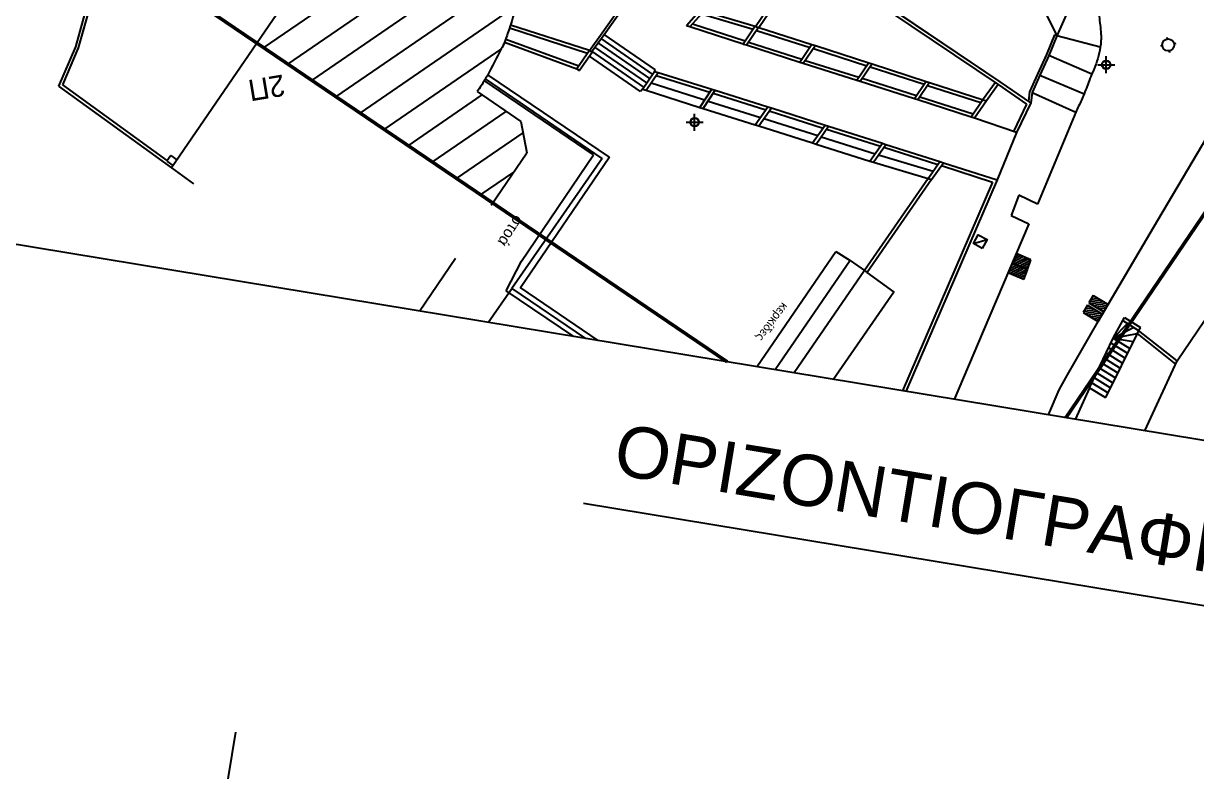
# Model space of a CAD drawing. Header units: metres. Extents: x 93017 to 94633, y 101979 to 102793.
# Drawn here: x 94060.74 to 94074.48, y 102336.74 to 102345.51 of the extents above; entities that cross this region are included whole.
import ezdxf
from ezdxf.enums import TextEntityAlignment as Align

# ---------------------------------------------------------------- set-up
doc = ezdxf.new("R2010")
doc.units = ezdxf.units.M
doc.header["$LTSCALE"] = 0.75
doc.header["$MEASUREMENT"] = 0
doc.header["$PDMODE"] = 34
doc.header["$PDSIZE"] = 0.1
doc.linetypes.add('ACAD_ISO10W100', pattern=[18, 12, -3, 0, -3])
doc.linetypes.add('DIAK1-1', pattern=[2, 1, -1])
for name, color, linetype in [('CG_DIAF', 253, 'Continuous'), ('CG_FREATIO', 252, 'Continuous'), ('CG_KR', 253, 'Continuous'), ('CG_KT', 253, 'Continuous'), ('CG_KTISMATA_TXT', 252, 'Continuous'), ('CG_MD', 253, 'Continuous'), ('CG_MD_FRA', 253, 'Continuous'), ('CG_SBL_PR', 253, 'Continuous'), ('CG_SK', 253, 'Continuous'), ('CG_ST', 253, 'DIAK1-1'), ('CG_STA-KYK', 8, 'Continuous'), ('CG_STA-SHM', 8, 'Continuous'), ('HATCH DIAKINDYNEYSHS', 112, 'Continuous'), ('OTM Line Axis 0.15', 1, 'ACAD_ISO10W100'), ('OTM Text 0.25', 2, 'Continuous'), ('OTM Title + Pinakida', 7, 'Continuous'), ('ΖΩΝΗ ΕΠΙΡΡΟΗΣ', 1, 'Continuous')]:
    doc.layers.add(name, color=color, linetype=linetype)
doc.styles.add('ARIAL', font='ARIAL.TTF')
doc.styles.add('Arial Greek', font='ARIAL.TTF')
doc.styles.add('KTISMATA', font='win-sim.shx')
doc.linetypes.add('P3', pattern='A,1e-05,[114,OrizLt.shx,S=0.5,R=0,X=0,Y=0],-0.5,[114,OrizLt.shx,S=0.5,R=0,X=0,Y=0],-0.5,[114,OrizLt.shx,S=1,R=0,X=0,Y=0],-0.5', length=1.50001)

# ---------------------------------------------------------------- blocks, each defined once
blk = doc.blocks.new('SHM_STA')
at = {"layer": 'CG_STA-KYK'}
blk.add_circle((0, 0), 0.4, dxfattribs=at)
at = {"layer": 'CG_STA-SHM'}
blk.add_point((0, 0), dxfattribs=at)

msp = doc.modelspace()

# ---------------------------------------------------------------- hatches: boundary and pattern name
h = msp.add_hatch()
h.set_pattern_fill('ANSI31', color=256, scale=0.2, angle=522.4408, style=0)
h.set_pattern_definition([(207.44080116, (109260.278553, 125634.614072), (0.011520797358, -0.022187186127), [])])
h.paths.add_polyline_path([(94072.454, 102342.51), (94072.495, 102342.623), (94072.314, 102342.7), (94072.267, 102342.589)])
h.paths.add_polyline_path([(94072.496, 102342.625), (94072.537, 102342.738), (94072.362, 102342.812), (94072.315, 102342.702)])
h = msp.add_hatch()
h.set_pattern_fill('ANSI31', color=256, scale=0.2, angle=504.4408, style=0)
h.set_pattern_definition([(189.44080116, (109260.278553, 125634.614072), (0.00410071183, -0.024661390117), [])])
h.paths.add_polyline_path([(94073.324, 102342.017), (94073.375, 102342.104), (94073.198, 102342.207), (94073.147, 102342.121)])
h.paths.add_polyline_path([(94073.265, 102342.321), (94073.214, 102342.235), (94073.391, 102342.131), (94073.441, 102342.218)])
at = {"layer": 'HATCH DIAKINDYNEYSHS', "ltscale": 15}
h = msp.add_hatch(dxfattribs=at)
h.set_pattern_fill('ANSI31', color=256, scale=0.1, angle=529.4408, style=0)
h.set_pattern_definition([(214.4408012, (109260.27855, 125634.61407), (0.1795635333, -0.2618457323), [])])
edge = h.paths.add_edge_path()
edge.add_arc((94065.024, 102347.565), 0.341, -9.3741, 350.6259)
edge = h.paths.add_edge_path()
edge.add_line((94063.866, 102345.857), (94063.47, 102345.279))
edge.add_line((94063.47, 102345.279), (94066.232, 102343.405))
edge.add_line((94066.232, 102343.405), (94066.631, 102343.993))
edge.add_line((94066.631, 102343.993), (94066.564, 102344.359))
edge.add_line((94066.564, 102344.359), (94066.052, 102344.711))
edge.add_arc((94061.498, 102347.744), 5.472, 326.3407, 328.0375)
edge.add_arc((94065.239, 102345.409), 1.061, 328.0375, 331.8911)
edge.add_arc((94047.858, 102354.693), 20.767, 331.8911, 332.8288)
edge.add_arc((94065.162, 102345.812), 1.317, 332.8288, 336.5536)
edge.add_arc((94065.739, 102345.561), 0.687, 336.5536, 340.5043)
edge.add_arc((94058.317, 102348.189), 8.56, 340.5043, 341.6237)
edge.add_arc((94064.142, 102346.254), 2.423, 341.6237, 350.6182)
edge.add_arc((94062.49, 102346.527), 4.097, 350.6182, 357.5318)
edge.add_arc((94065.048, 102346.416), 1.536, -2.4682, 5.8707)
edge.add_arc((94062.253, 102346.129), 4.346, 5.8707, 10.8259)
edge.add_arc((94064.135, 102346.489), 2.43, 10.8259, 23.8312)
edge.add_arc((94063.556, 102346.233), 3.063, 23.8312, 35.41)
edge.add_arc((94064.457, 102346.874), 1.958, 35.41, 44.4982)
edge.add_arc((94060.6, 102343.084), 7.365, 44.4982, 49.18)
edge.add_arc((94064.379, 102347.459), 1.584, 49.18, 62.5378)
edge.add_arc((94063.51, 102345.786), 3.469, 62.5378, 71.5529)
edge.add_line((94064.608, 102349.077), (94064.013, 102349.207))
edge.add_line((94064.013, 102349.207), (94063.397, 102347.086))
edge.add_line((94063.397, 102347.086), (94063.097, 102346.098))
edge.add_line((94063.097, 102346.098), (94063.866, 102345.857))

# ---------------------------------------------------------------- linework, layer by layer
at = {"color": 7, "ltscale": 0.1}
msp.add_line((94067.295, 102339.889), (94087.808, 102336.503), dxfattribs=at)
at = {"layer": 'CG_DIAF'}
for p, q in [((94072.537, 102342.738), (94072.362, 102342.812)), ((94072.496, 102342.625), (94072.537, 102342.738)), ((94072.495, 102342.623), (94072.314, 102342.7)), ((94072.496, 102342.625), (94072.315, 102342.702)), ((94072.454, 102342.51), (94072.495, 102342.623)), ((94072.454, 102342.51), (94072.267, 102342.589)), ((94073.198, 102342.207), (94073.147, 102342.121)), ((94073.198, 102342.207), (94073.375, 102342.104)), ((94073.265, 102342.321), (94073.214, 102342.235)), ((94073.214, 102342.235), (94073.391, 102342.131)), ((94073.265, 102342.321), (94073.441, 102342.218)), ((94073.147, 102342.121), (94073.324, 102342.017))]:
    msp.add_line(p, q, dxfattribs=at)
at = {"layer": 'CG_FREATIO'}
for p, q in [((94074.075, 102345.247), (94074.055, 102345.243)), ((94074.129, 102345.347), (94074.132, 102345.327)), ((94074.233, 102345.273), (94074.213, 102345.269)), ((94074.155, 102345.189), (94074.159, 102345.169)), ((94071.862, 102342.929), (94072.022, 102342.978))]:
    msp.add_line(p, q, dxfattribs=at)
msp.add_lwpolyline([(94071.964, 102342.873), (94071.862, 102342.929), (94071.919, 102343.034), (94072.022, 102342.978)], close=True, dxfattribs=at)
msp.add_circle((94074.144, 102345.258), 0.07, dxfattribs=at)
at = {"layer": 'CG_KR'}
for p, q in [((94073.105, 102345.96), (94072.839, 102345.364)), ((94072.626, 102345.801), (94072.839, 102345.364)), ((94068.765, 102345.638), (94069.307, 102345.476)), ((94069.188, 102345.3), (94068.572, 102345.502)), ((94068.679, 102345.622), (94069.284, 102345.441)), ((94069.165, 102345.265), (94068.543, 102345.469)), ((94069.324, 102345.428), (94069.949, 102345.227)), ((94069.349, 102345.462), (94069.972, 102345.261)), ((94072.811, 102345.376), (94072.717, 102345.147)), ((94072.839, 102345.364), (94072.744, 102345.135)), ((94072.839, 102345.364), (94072.811, 102345.376)), ((94073.348, 102345.23), (94072.839, 102345.364)), ((94069.83, 102345.051), (94069.205, 102345.253)), ((94069.853, 102345.085), (94069.228, 102345.287)), ((94069.989, 102345.214), (94070.613, 102345.013)), ((94070.012, 102345.249), (94070.636, 102345.047)), ((94072.717, 102345.147), (94072.614, 102344.916)), ((94072.744, 102345.135), (94072.642, 102344.903)), ((94073.248, 102344.913), (94072.744, 102345.135)), ((94068.169, 102344.936), (94068.799, 102344.739)), ((94070.496, 102344.841), (94069.87, 102345.038)), ((94070.52, 102344.875), (94069.893, 102345.072)), ((94070.652, 102345), (94071.287, 102344.796)), ((94070.676, 102345.035), (94071.31, 102344.83)), ((94068.087, 102344.815), (94068.689, 102344.621)), ((94071.172, 102344.626), (94070.536, 102344.828)), ((94071.195, 102344.66), (94070.56, 102344.863)), ((94071.349, 102344.818), (94071.975, 102344.616)), ((94072.614, 102344.916), (94072.521, 102344.709)), ((94072.642, 102344.903), (94072.55, 102344.701)), ((94072.642, 102344.903), (94073.16, 102344.685)), ((94068.029, 102344.729), (94068.659, 102344.526)), ((94068.838, 102344.727), (94069.456, 102344.531)), ((94071.326, 102344.783), (94071.951, 102344.582)), ((94072.521, 102344.709), (94072.508, 102344.598)), ((94072.55, 102344.701), (94072.536, 102344.579)), ((94072.55, 102344.701), (94073.061, 102344.47)), ((94068.689, 102344.621), (94068.716, 102344.613)), ((94068.755, 102344.6), (94069.368, 102344.407)), ((94071.837, 102344.413), (94071.211, 102344.613)), ((94071.861, 102344.448), (94071.235, 102344.647)), ((94068.699, 102344.513), (94069.308, 102344.321)), ((94069.408, 102344.394), (94070.04, 102344.195)), ((94069.496, 102344.519), (94070.127, 102344.318)), ((94072.369, 102344.231), (94071.877, 102344.4)), ((94073.061, 102344.47), (94072.613, 102343.393)), ((94069.348, 102344.308), (94069.98, 102344.109)), ((94070.167, 102344.305), (94070.798, 102344.105)), ((94070.08, 102344.182), (94070.712, 102343.983)), ((94072.369, 102344.231), (94072.14, 102343.676)), ((94073.97, 102343.12), (94074.6, 102344.182)), ((94070.02, 102344.096), (94070.651, 102343.897)), ((94070.838, 102344.092), (94071.471, 102343.891)), ((94070.691, 102343.884), (94071.331, 102343.692)), ((94070.752, 102343.971), (94071.392, 102343.778)), ((94072.395, 102343.496), (94072.306, 102343.26)), ((94072.613, 102343.393), (94072.395, 102343.496)), ((94072.51, 102343.162), (94071.977, 102341.905)), ((94072.306, 102343.26), (94072.51, 102343.162)), ((94073.324, 102342.017), (94073.97, 102343.12)), ((94069.325, 102341.486), (94070.251, 102342.839)), ((94070.251, 102342.839), (94070.419, 102342.73)), ((94070.419, 102342.73), (94069.542, 102341.45)), ((94070.587, 102342.615), (94069.763, 102341.414)), ((94070.419, 102342.73), (94070.587, 102342.615)), ((94072.964, 102341.394), (94073.324, 102342.017)), ((94071.977, 102341.905), (94071.638, 102341.104)), ((94072.867, 102341.217), (94072.964, 102341.394)), ((94072.742, 102340.922), (94072.867, 102341.217))]:
    msp.add_line(p, q, dxfattribs=at)
at = {"layer": 'CG_KR', "flags": 128}
for points in [[(94079.354, 102343.79, 0.000001), (94076.787, 102345.638, 0.000007), (94076.272, 102346.009, 0.000072)], [(94078.306, 102345.533, -0.000003), (94080.419, 102344.009, -0.000361)], [(94073.161, 102345.961, -0.057465), (94073.259, 102345.85, -0.092021), (94073.297, 102345.766, -0.008831), (94073.324, 102345.648, -0.018639), (94073.334, 102345.591, -0.014028), (94073.356, 102345.388, -0.034597), (94073.356, 102345.305, -0.011687), (94073.353, 102345.267, -0.011969), (94073.348, 102345.23, -0.030272), (94073.319, 102345.099, -0.031459), (94073.276, 102344.978, -0.004821), (94073.26, 102344.94, 0.006841), (94073.248, 102344.913, 0.007747), (94073.227, 102344.86, -0.002383), (94073.16, 102344.685, -0.013649), (94073.128, 102344.611, -0.006987), (94073.061, 102344.47)]]:
    msp.add_lwpolyline(points, format="xyb", dxfattribs=at)
for points in [[(94070.219, 102341.338), (94070.93, 102342.366), (94070.62, 102342.592)], [(94073.223, 102341.241), (94073.053, 102340.87)]]:
    msp.add_lwpolyline(points, dxfattribs=at)
at = {"layer": 'CG_KT'}
for p, q in [((94063.866, 102345.857), (94062.469, 102343.819)), ((94067.516, 102343.927), (94066.456, 102342.404)), ((94062.469, 102343.819), (94062.729, 102343.63)), ((94066.179, 102342.005), (94066.456, 102342.404)), ((94074.247, 102341.556), (94074.854, 102342.454)), ((94073.871, 102340.735), (94074.247, 102341.556))]:
    msp.add_line(p, q, dxfattribs=at)
at = {"layer": 'CG_KT', "flags": 128}
msp.add_lwpolyline([(94064.608, 102349.077, -0.039356), (94065.11, 102348.864, -0.05835), (94065.415, 102348.657, -0.020431), (94065.854, 102348.246, -0.039675), (94066.053, 102348.008, -0.050565), (94066.358, 102347.471, -0.056807), (94066.522, 102346.945, -0.021624), (94066.577, 102346.574, -0.036401), (94066.583, 102346.35, -0.030176), (94066.532, 102345.859, -0.039266), (94066.441, 102345.49, -0.004884), (94066.387, 102345.332, -0.01724), (94066.37, 102345.288, -0.016254), (94066.333, 102345.21, -0.004092), (94066.175, 102344.909, -0.016816), (94066.14, 102344.847, -0.007404), (94066.052, 102344.711)], format="xyb", dxfattribs=at)
msp.add_lwpolyline([(94067.516, 102343.927), (94066.147, 102344.859)], dxfattribs=at)
at = {"layer": 'CG_MD'}
for p, q in [((94061.615, 102346.201), (94061.345, 102345.235)), ((94069.972, 102346.267), (94072.153, 102344.792)), ((94069.309, 102345.475), (94069.678, 102346.016)), ((94069.349, 102345.462), (94069.711, 102345.993)), ((94067.515, 102345.399), (94067.742, 102345.719)), ((94067.539, 102345.381), (94067.767, 102345.702)), ((94068.671, 102345.672), (94068.502, 102345.483)), ((94068.709, 102345.655), (94068.543, 102345.469)), ((94067.365, 102345.193), (94066.441, 102345.49)), ((94067.341, 102345.159), (94066.429, 102345.452)), ((94067.365, 102345.193), (94067.515, 102345.399)), ((94067.39, 102345.176), (94067.539, 102345.381)), ((94068.543, 102345.469), (94068.502, 102345.483)), ((94069.307, 102345.476), (94069.165, 102345.265)), ((94069.347, 102345.463), (94069.205, 102345.253)), ((94069.307, 102345.476), (94069.309, 102345.475)), ((94069.309, 102345.475), (94069.349, 102345.462)), ((94061.345, 102345.235), (94061.149, 102344.774)), ((94066.37, 102345.288), (94067.218, 102344.978)), ((94066.385, 102345.325), (94067.241, 102345.012)), ((94069.169, 102345.264), (94069.165, 102345.265)), ((94069.205, 102345.253), (94069.169, 102345.264)), ((94069.972, 102345.261), (94069.83, 102345.051)), ((94070.012, 102345.249), (94069.87, 102345.038)), ((94069.972, 102345.261), (94070.012, 102345.249)), ((94067.365, 102345.193), (94067.218, 102344.978)), ((94067.398, 102345.17), (94067.251, 102344.956)), ((94067.365, 102345.193), (94067.398, 102345.17)), ((94067.218, 102344.978), (94067.251, 102344.956)), ((94067.989, 102344.741), (94068.129, 102344.948)), ((94068.029, 102344.729), (94068.169, 102344.936)), ((94068.129, 102344.948), (94068.169, 102344.936)), ((94069.87, 102345.038), (94069.83, 102345.051)), ((94070.636, 102345.047), (94070.496, 102344.841)), ((94070.676, 102345.035), (94070.536, 102344.828)), ((94070.636, 102345.047), (94070.676, 102345.035)), ((94070.536, 102344.828), (94070.496, 102344.841)), ((94071.31, 102344.83), (94071.172, 102344.626)), ((94071.349, 102344.817), (94071.211, 102344.613)), ((94071.31, 102344.83), (94071.349, 102344.818)), ((94072.119, 102344.815), (94071.982, 102344.627)), ((94061.149, 102344.774), (94062.469, 102343.819)), ((94067.989, 102344.741), (94068.029, 102344.729)), ((94068.659, 102344.526), (94068.799, 102344.739)), ((94068.699, 102344.513), (94068.838, 102344.727)), ((94068.799, 102344.739), (94068.838, 102344.727)), ((94072.152, 102344.792), (94072.014, 102344.603)), ((94072.153, 102344.792), (94072.485, 102344.565)), ((94068.659, 102344.526), (94068.699, 102344.513)), ((94069.308, 102344.321), (94069.456, 102344.531)), ((94069.456, 102344.531), (94069.496, 102344.519)), ((94071.211, 102344.613), (94071.172, 102344.626)), ((94071.981, 102344.626), (94071.837, 102344.413)), ((94072.014, 102344.603), (94071.877, 102344.4)), ((94071.975, 102344.616), (94072.014, 102344.603)), ((94072.485, 102344.565), (94072.331, 102344.244)), ((94072.536, 102344.579), (94072.369, 102344.231)), ((94069.348, 102344.308), (94069.496, 102344.519)), ((94071.877, 102344.4), (94071.837, 102344.413)), ((94069.308, 102344.321), (94069.348, 102344.308)), ((94069.98, 102344.109), (94070.127, 102344.318)), ((94070.02, 102344.096), (94070.167, 102344.305)), ((94070.127, 102344.318), (94070.167, 102344.305)), ((94069.98, 102344.109), (94070.02, 102344.096)), ((94070.651, 102343.897), (94070.798, 102344.105)), ((94070.691, 102343.884), (94070.838, 102344.092)), ((94070.798, 102344.105), (94070.838, 102344.092)), ((94062.463, 102343.962), (94062.417, 102343.896)), ((94062.417, 102343.896), (94062.487, 102343.845)), ((94062.463, 102343.962), (94062.532, 102343.911)), ((94066.569, 102342.722), (94067.413, 102343.969)), ((94070.651, 102343.897), (94070.691, 102343.884)), ((94071.331, 102343.692), (94071.471, 102343.891)), ((94071.371, 102343.68), (94071.511, 102343.878)), ((94071.471, 102343.891), (94071.511, 102343.878)), ((94071.487, 102343.844), (94072.086, 102343.651)), ((94071.511, 102343.878), (94072.14, 102343.676)), ((94071.331, 102343.692), (94070.587, 102342.615)), ((94071.371, 102343.68), (94070.62, 102342.592)), ((94072.086, 102343.651), (94071.032, 102341.204)), ((94072.14, 102343.676), (94071.073, 102341.197)), ((94071.331, 102343.692), (94071.371, 102343.68)), ((94066.391, 102342.377), (94066.569, 102342.722)), ((94070.587, 102342.615), (94070.62, 102342.592)), ((94067.181, 102341.84), (94066.391, 102342.377)), ((94066.456, 102342.404), (94067.319, 102341.817)), ((94073.611, 102342.029), (94073.633, 102342.063)), ((94073.633, 102342.063), (94073.819, 102341.947)), ((94073.611, 102342.029), (94073.798, 102341.913)), ((94073.798, 102341.913), (94073.819, 102341.947)), ((94073.798, 102341.913), (94073.78, 102341.876)), ((94073.78, 102341.876), (94074.23, 102341.519))]:
    msp.add_line(p, q, dxfattribs=at)
at = {"layer": 'CG_MD', "flags": 128}
for points in [[(94067.413, 102343.969), (94066.134, 102344.839)], [(94067.599, 102343.941), (94066.175, 102344.909)], [(94067.599, 102343.941), (94066.557, 102342.412), (94067.464, 102341.793)]]:
    msp.add_lwpolyline(points, dxfattribs=at)
at = {"layer": 'CG_MD'}
for points in [[(94068.146, 102344.901), (94068.777, 102344.705)], [(94068.815, 102344.692), (94069.432, 102344.497)], [(94069.472, 102344.484), (94070.103, 102344.284)], [(94070.143, 102344.271), (94070.774, 102344.07)], [(94070.814, 102344.058), (94071.447, 102343.856)]]:
    msp.add_lwpolyline(points, dxfattribs=at)
at = {"layer": 'CG_MD_FRA'}
for p, q in [((94061.383, 102345.222), (94061.653, 102346.189)), ((94072.175, 102344.825), (94069.994, 102346.3)), ((94061.199, 102344.788), (94061.383, 102345.222)), ((94072.536, 102344.579), (94072.175, 102344.825)), ((94062.421, 102343.903), (94061.199, 102344.788)), ((94074.247, 102341.556), (94073.798, 102341.913))]:
    msp.add_line(p, q, dxfattribs=at)
at = {"layer": 'CG_SBL_PR', "linetype": 'P3', "flags": 128}
for points in [[(94061.383, 102345.222), (94061.653, 102346.189)], [(94072.175, 102344.825), (94069.994, 102346.3)], [(94061.199, 102344.788), (94061.383, 102345.222)], [(94072.536, 102344.579), (94072.175, 102344.825)], [(94062.421, 102343.903), (94061.199, 102344.788)], [(94070.219, 102341.338), (94070.93, 102342.366), (94070.62, 102342.592)], [(94074.247, 102341.556), (94073.798, 102341.913)], [(94073.223, 102341.241), (94073.053, 102340.87)]]:
    msp.add_lwpolyline(points, dxfattribs=at)
at = {"layer": 'CG_SK'}
for p, q in [((94068.14, 102344.965), (94067.539, 102345.381)), ((94068.037, 102344.812), (94067.43, 102345.232)), ((94068.072, 102344.863), (94067.467, 102345.282)), ((94068.106, 102344.914), (94067.503, 102345.331)), ((94067.965, 102344.712), (94067.368, 102345.126)), ((94068.003, 102344.761), (94067.394, 102345.183)), ((94068.129, 102344.948), (94068.14, 102344.965)), ((94067.989, 102344.741), (94067.965, 102344.712)), ((94073.501, 102341.82), (94073.611, 102342.029)), ((94073.501, 102341.82), (94073.666, 102341.995)), ((94073.501, 102341.82), (94073.74, 102341.949)), ((94073.223, 102341.241), (94073.501, 102341.82)), ((94073.78, 102341.876), (94073.411, 102341.125)), ((94073.501, 102341.82), (94073.78, 102341.876)), ((94073.501, 102341.82), (94073.694, 102341.7)), ((94073.501, 102341.82), (94073.734, 102341.782)), ((94073.419, 102341.649), (94073.61, 102341.53)), ((94073.447, 102341.707), (94073.639, 102341.588)), ((94073.475, 102341.765), (94073.667, 102341.646)), ((94073.363, 102341.533), (94073.553, 102341.414)), ((94073.391, 102341.591), (94073.582, 102341.472)), ((94073.307, 102341.416), (94073.496, 102341.298)), ((94073.335, 102341.474), (94073.525, 102341.356)), ((94073.223, 102341.241), (94073.411, 102341.125)), ((94073.251, 102341.3), (94073.44, 102341.183)), ((94073.279, 102341.358), (94073.468, 102341.24))]:
    msp.add_line(p, q, dxfattribs=at)
at = {"layer": 'CG_ST'}
for p, q in [((94066.052, 102344.711), (94066.564, 102344.359)), ((94066.564, 102344.359), (94066.631, 102343.993)), ((94065.375, 102342.138), (94066.631, 102343.993))]:
    msp.add_line(p, q, dxfattribs=at)
at = {"layer": 'OTM Line Axis 0.15', "color": 6, "ltscale": 0.2}
msp.add_line((94063.22, 102337.206), (94059.103, 102312.269), dxfattribs=at)
at = {"layer": 'OTM Text 0.25', "color": 7, "ltscale": 0.5}
msp.add_lwpolyline([(94057.071, 102384.966), (94111.785, 102375.933), (94105.122, 102335.576), (94050.409, 102344.609)], close=True, dxfattribs=at)
at = {"layer": 'ΖΩΝΗ ΕΠΙΡΡΟΗΣ', "color": 6, "lineweight": 50}
for points in [[(94099.996, 102355.422), (94100.101, 102350.422), (94087.984, 102350.367), (94087.399, 102348.691), (94086.128, 102349.113), (94085.32, 102345.608), (94084.976, 102344.759), (94084.379, 102343.981), (94083.671, 102343.494), (94082.87, 102343.186), (94081.936, 102343.093), (94081.03, 102343.3), (94080.464, 102343.548), (94076.576, 102346.242), (94072.945, 102340.888)], [(94068.977, 102341.543), (94056.981, 102349.681), (94060.211, 102355.19)]]:
    msp.add_lwpolyline(points, dxfattribs=at)

# ---------------------------------------------------------------- block references
at = {"layer": 'CG_STA-SHM', "xscale": 0.120000000013111, "yscale": 0.1187999999965541, "zscale": 0.12, "rotation": 189.4408011610518}
for p in [(94073.418, 102345.025), (94068.598, 102344.352)]:
    msp.add_blockref('SHM_STA', p, dxfattribs=at)

# ---------------------------------------------------------------- texts
at = {"layer": 'CG_DIAF', "style": 'ARIAL'}
for s, height, rotation, p in [('στοά', 0.13, 237.0739, (94066.496, 102343.276)), ('κερκίδες', 0.1, 232.9158, (94069.625, 102342.248))]:
    msp.add_text(s, height=height, rotation=rotation, dxfattribs=at).set_placement(p)
at = {"layer": 'CG_KTISMATA_TXT', "style": 'KTISMATA'}
msp.add_text('2Π', height=0.25, rotation=189.4408, dxfattribs=at).set_placement((94063.586, 102344.754), align=Align.MIDDLE_CENTER)
at = {"layer": 'OTM Title + Pinakida', "color": 7, "style": 'Arial Greek'}
msp.add_text('ΟΡΙΖΟΝΤΙΟΓΡΑΦΙΑ ΙΣΟΚΑΘΙΖΗΣΕΩΝ (ΜΑΪΟΣ 2010)', height=0.6, rotation=350.6259, dxfattribs=at).set_placement((94077.622, 102338.582), align=Align.CENTER)

doc.saveas('drawing.dxf')
